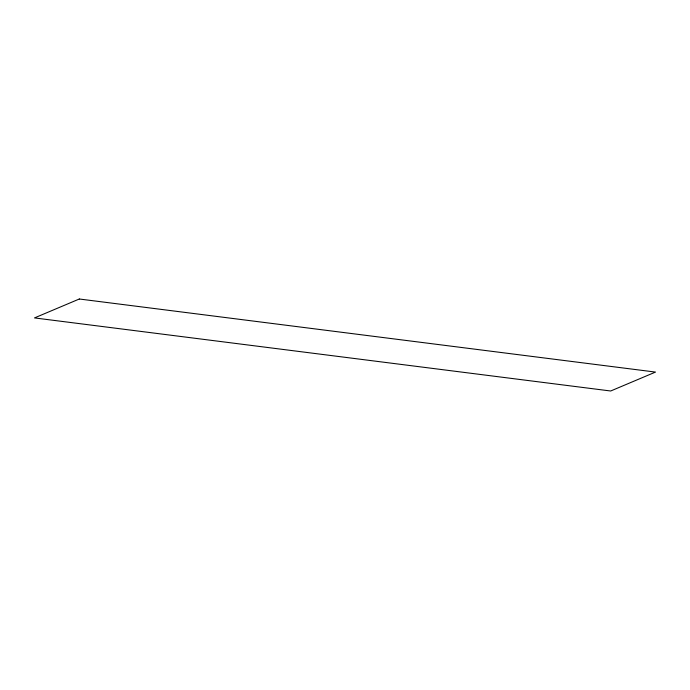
<?xml version="1.0" encoding="UTF-8"?>
<svg xmlns="http://www.w3.org/2000/svg" width="690" height="690" viewBox="0 0 690 690"><rect width="100%" height="100%" fill="white"/><g stroke="black" fill="none" stroke-linecap="round" stroke-linejoin="round"><path stroke-width="1.03" d="M79.316 299.003L34.5 317.918L610.684 390.997L655.5 372.082L79.316 299.003"/></g></svg>
